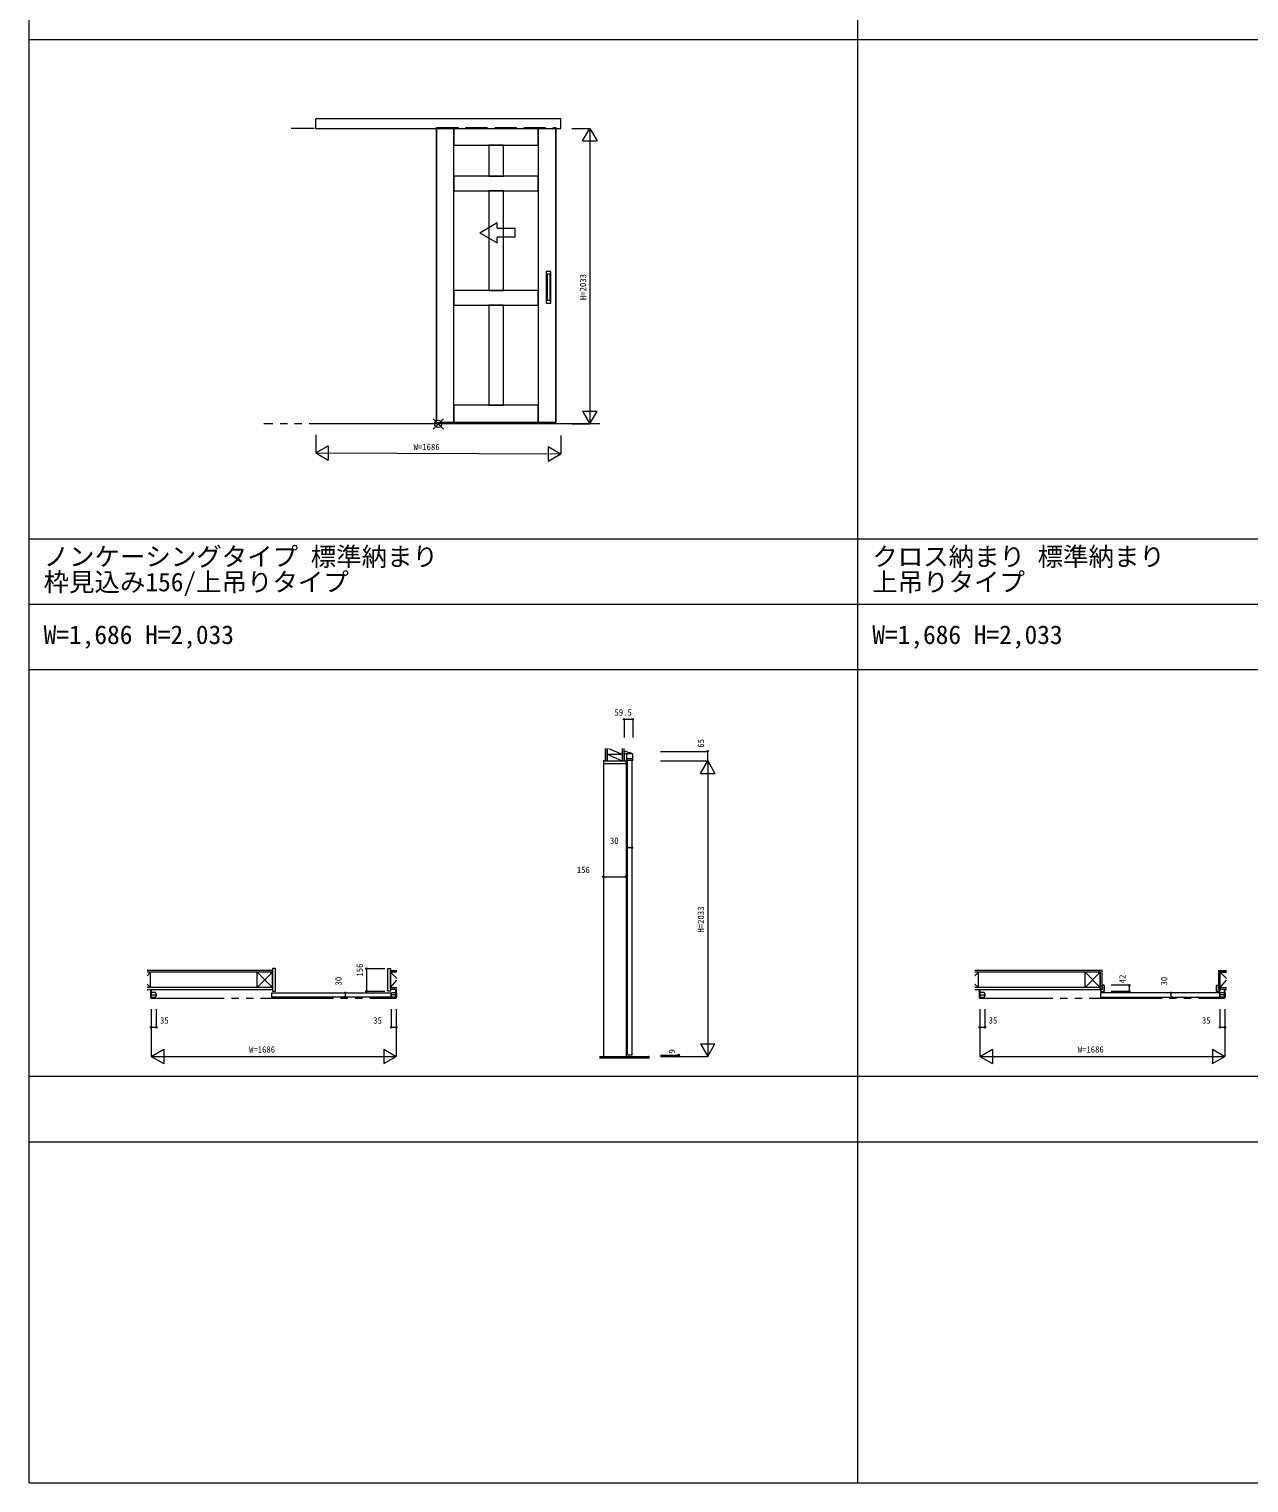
# Model space of a CAD drawing. Units: millimetres, scale not verified. Extents: x -14341 to 14341, y -10000 to 10000.
# Drawn here: x -14341 to -5950, y -10000 to 1 of the extents above; entities that cross this region are included whole.
import ezdxf
from ezdxf.enums import TextEntityAlignment as Align

# ---------------------------------------------------------------- set-up
doc = ezdxf.new("R2010")
doc.units = ezdxf.units.MM
doc.header["$LTSCALE"] = 50
for name, pattern in [('USER1', [13, 10, -1, 1, -1]), ('USER2', [15, 10, -1, 1, -1, 1, -1]), ('USER3', [4, 3, -1])]:
    doc.linetypes.add(name, pattern=pattern)
doc.layers.add('0-0_0', color=7, linetype='Continuous')
for name, color, linetype, lineweight in [('0-1_YKK_F1', 7, 'Continuous', 18), ('0-2_YKK_A1', 4, 'Continuous', 18), ('0-3_YKK_N1', 2, 'Continuous', 18), ('0-4_YKK_B1', 4, 'Continuous', 18), ('0-5_YKK_Z1', 7, 'Continuous', 18), ('0-6_YKK_C1', 4, 'Continuous', 18), ('0-8_YKK_IN', 1, 'Continuous', 18)]:
    doc.layers.add(name, color=color, linetype=linetype, lineweight=lineweight)
doc.styles.add('ＭＳ ゴシック', font='')
doc.styles.get('ＭＳ ゴシック').set_extended_font_data('MS Gothic')

msp = doc.modelspace()

# ---------------------------------------------------------------- linework, layer by layer
at = {"layer": '0-1_YKK_F1'}
for p, q in [((-14340.51, -10000), (-14340.51, 10000)), ((-8640.51, -10000), (-8640.51, 9500)), ((-14340.51, -70), (14159.49, -70)), ((-14340.51, -3505), (14159.49, -3505)), ((-14340.51, -3955), (14159.49, -3955)), ((-14340.51, -4405), (14159.49, -4405)), ((-14340.51, -7202.5), (14159.49, -7202.5)), ((-14340.51, -7652.5), (14159.49, -7652.5)), ((-14340.51, -10000), (14340.51, -10000))]:
    msp.add_line(p, q, dxfattribs=at)
at = {"layer": '0-2_YKK_A1'}
for p, q in [((-12379.45, -681.5), (-12537.7, -681.5)), ((-12379.45, -681.5), (-12537.7, -681.5)), ((-12368.86, -681.5), (-12368.86, -616.5)), ((-12368.86, -681.5), (-12368.86, -616.5)), ((-12368.86, -681.5), (-10682.86, -681.5)), ((-12368.86, -681.5), (-10682.86, -681.5)), ((-11537.86, -676.5), (-11537.86, -2695.5)), ((-11537.86, -676.5), (-11522.86, -676.5)), ((-11537.86, -2705.5), (-11537.86, -676.5)), ((-11417.86, -2705.5), (-11417.86, -676.5)), ((-11417.86, -676.5), (-11417.86, -796.5)), ((-10837.86, -676.5), (-10837.86, -2705.5)), ((-10717.86, -676.5), (-10717.86, -2701.5)), ((-10717.86, -2705.5), (-10717.86, -676.5)), ((-11239.86, -1399.14), (-11119.86, -1329.85)), ((-11239.86, -1399.14), (-11119.86, -1329.85)), ((-11239.86, -1399.14), (-11119.86, -1468.42)), ((-11239.86, -1399.14), (-11119.86, -1468.42)), ((-11119.86, -1369.14), (-11119.86, -1329.85)), ((-11119.86, -1369.14), (-11119.86, -1329.85)), ((-11119.86, -1369.14), (-10999.86, -1369.14)), ((-11119.86, -1369.14), (-10999.86, -1369.14)), ((-10999.86, -1369.14), (-10999.86, -1429.14)), ((-10999.86, -1369.14), (-10999.86, -1429.14)), ((-11119.86, -1468.42), (-11119.86, -1429.14)), ((-10999.86, -1429.14), (-11119.86, -1429.14)), ((-11119.86, -1468.42), (-11119.86, -1429.14)), ((-10999.86, -1429.14), (-11119.86, -1429.14)), ((-10782.86, -1666.5), (-10782.86, -1884.5)), ((-10753.86, -1665.5), (-10781.86, -1665.5)), ((-10777.86, -1686.5), (-10777.86, -1864.5)), ((-10758.86, -1685.5), (-10776.86, -1685.5)), ((-10757.86, -1686.5), (-10757.86, -1864.5)), ((-10752.86, -1666.5), (-10752.86, -1884.5)), ((-10753.86, -1885.5), (-10781.86, -1885.5)), ((-10758.86, -1865.5), (-10776.86, -1865.5)), ((-10717.86, -2714.5), (-12333.86, -2714.5)), ((-10717.86, -2714.5), (-12333.86, -2714.5)), ((-11537.86, -2705.5), (-10732.86, -2705.5)), ((-10732.86, -2705.5), (-11512.86, -2705.5)), ((-10732.86, -2705.5), (-10718.16, -2705.5)), ((-10717.86, -2705.5), (-10732.86, -2705.5))]:
    msp.add_line(p, q, dxfattribs=at)
at = {"layer": '0-2_YKK_A1', "linetype": 'USER3'}
msp.add_line((-11537.86, -676.5), (-10717.86, -676.5), dxfattribs=at)
at = {"layer": '0-2_YKK_A1', "linetype": 'USER2'}
msp.add_line((-10413.71, -2714.5), (-12726.42, -2714.5), dxfattribs=at)
msp.add_line((-10413.71, -2714.5), (-12726.42, -2714.5), dxfattribs=at)
at = {"layer": '0-2_YKK_A1'}
for points in [[(-10682.86, -681.5), (-10682.86, -616.5), (-12368.86, -616.5)], [(-10682.86, -681.5), (-10682.86, -616.5), (-12368.86, -616.5)], [(-11417.86, -796.5), (-10837.86, -796.5), (-10837.86, -676.5)], [(-10837.86, -2705.5), (-10837.86, -2585.5), (-11417.86, -2585.5), (-11417.86, -2705.5)]]:
    msp.add_lwpolyline(points, dxfattribs=at)
for points in [[(-11177.86, -796.5), (-11177.86, -1010.45), (-11077.86, -1010.45), (-11077.86, -796.5)], [(-11417.86, -1110.39), (-10837.86, -1110.5), (-10837.86, -1010.5), (-11417.86, -1010.39)], [(-11177.86, -1110.45), (-11177.86, -1797.95), (-11077.86, -1797.95), (-11077.86, -1110.45)], [(-11417.86, -1897.89), (-10837.86, -1898), (-10837.86, -1798), (-11417.86, -1797.89)], [(-11177.86, -1897.95), (-11177.86, -2585.5), (-11077.86, -2585.5), (-11077.86, -1897.95)]]:
    msp.add_lwpolyline(points, close=True, dxfattribs=at)
for centre, start, end in [((-10781.86, -1666.5), 90, 180), ((-10776.86, -1686.5), 90, 180), ((-10758.86, -1686.5), 0, 90), ((-10753.86, -1666.5), 0, 90), ((-10781.86, -1884.5), 180, 270), ((-10776.86, -1864.5), 180, 270), ((-10758.86, -1864.5), 270, 0), ((-10753.86, -1884.5), 270, 0)]:
    msp.add_arc(centre, 1, start, end, dxfattribs=at)
at = {"layer": '0-3_YKK_N1'}
for p, q in [((-10607.86, -681.5), (-10482.86, -681.5)), ((-10482.86, -681.5), (-10482.86, -2714.5)), ((-10532.86, -768.1), (-10432.86, -768.1)), ((-10532.86, -2627.9), (-10432.86, -2627.9)), ((-10682.86, -2795.5), (-10682.86, -2920.5)), ((-10607.86, -2714.5), (-10482.86, -2714.5)), ((-12368.86, -2914.5), (-12282.26, -2864.5)), ((-12282.26, -2864.5), (-12282.26, -2964.5)), ((-10769.47, -2870.5), (-10682.86, -2920.5)), ((-12368.86, -2914.5), (-12282.26, -2964.5)), ((-10247.34, -4746.63), (-10247.34, -4871.63)), ((-10247.34, -4746.63), (-10187.84, -4746.63)), ((-10187.84, -4746.63), (-10187.84, -4871.63)), ((-9997.51, -4967.5), (-9672.51, -4967.5)), ((-9672.51, -5032.5), (-9672.51, -4967.5)), ((-9997.51, -5032.5), (-9672.51, -5032.5)), ((-9722.51, -5119.1), (-9672.51, -5032.5)), ((-9672.51, -5032.5), (-9622.51, -5119.1)), ((-9672.51, -5032.5), (-9672.51, -7065.5)), ((-9722.51, -5119.1), (-9622.51, -5119.1)), ((-10223.84, -5629.55), (-10193.84, -5629.55)), ((-10390.34, -5829.55), (-10234.34, -5829.55)), ((-12019.58, -6461.8), (-11894.58, -6461.8)), ((-12019.58, -6461.8), (-12019.58, -6617.8)), ((-6773.19, -6576.8), (-6898.19, -6576.8)), ((-6773.19, -6576.8), (-6773.19, -6618.8)), ((-12165.35, -6628.3), (-12165.35, -6658.3)), ((-12019.58, -6617.8), (-11894.58, -6617.8)), ((-6773.19, -6618.8), (-6898.19, -6618.8)), ((-6486.61, -6628.3), (-6486.61, -6658.3)), ((-13500.69, -6740.5), (-13500.69, -7065.5)), ((-13465.69, -6740.5), (-13465.69, -6865.5)), ((-11814.69, -6740.5), (-11814.69, -7065.5)), ((-7800.69, -6740.5), (-7800.69, -7065.5)), ((-7765.69, -6740.5), (-7765.69, -6865.5)), ((-6114.69, -6740.5), (-6114.69, -7065.5)), ((-13500.69, -6865.5), (-13465.69, -6865.5)), ((-7800.69, -6865.5), (-7765.69, -6865.5)), ((-9722.51, -6978.9), (-9622.51, -6978.9)), ((-9722.51, -6978.9), (-9672.51, -7065.5)), ((-9672.51, -7065.5), (-9622.51, -6978.9)), ((-13500.69, -7065.5), (-13414.09, -7015.5)), ((-13500.69, -7065.5), (-13414.09, -7115.5)), ((-13500.69, -7065.5), (-11814.69, -7065.5)), ((-13414.09, -7015.5), (-13414.09, -7115.5)), ((-11901.29, -7015.5), (-11901.29, -7115.5)), ((-11901.29, -7015.5), (-11814.69, -7065.5)), ((-11901.29, -7115.5), (-11814.69, -7065.5)), ((-9997.51, -7065.5), (-9672.51, -7065.5)), ((-7800.69, -7065.5), (-7714.09, -7015.5)), ((-7800.69, -7065.5), (-7714.09, -7115.5)), ((-7800.69, -7065.5), (-6114.69, -7065.5)), ((-7714.09, -7015.5), (-7714.09, -7115.5)), ((-6201.29, -7015.5), (-6201.29, -7115.5)), ((-6201.29, -7015.5), (-6114.69, -7065.5)), ((-6201.29, -7115.5), (-6114.69, -7065.5))]:
    msp.add_line(p, q, dxfattribs=at)
for points in [[(-10532.86, -768.1), (-10482.86, -681.5), (-10432.86, -768.1)], [(-10532.86, -2627.9), (-10482.86, -2714.5), (-10432.86, -2627.9)], [(-12368.86, -2789.5), (-12368.86, -2914.5), (-10682.86, -2920.5)], [(-10769.47, -2870.5), (-10769.47, -2970.5), (-10682.86, -2920.5)], [(-11849.69, -6740.5), (-11849.69, -6865.5), (-11814.69, -6865.5)], [(-6149.69, -6740.5), (-6149.69, -6865.5), (-6114.69, -6865.5)], [(-9997.51, -7056.5), (-9872.51, -7056.5), (-9872.51, -7065.5)]]:
    msp.add_lwpolyline(points, dxfattribs=at)
for centre in [(-10247.34, -4746.63), (-10187.84, -4746.63), (-9672.51, -4967.5), (-10223.84, -5629.55), (-10193.84, -5629.55), (-10390.34, -5829.55), (-10234.34, -5829.55), (-12019.58, -6461.8), (-6773.19, -6576.8), (-12165.35, -6628.3), (-12165.35, -6658.3), (-12019.58, -6617.8), (-6773.19, -6618.8), (-6486.61, -6628.3), (-6486.61, -6658.3), (-13500.69, -6865.5), (-13465.69, -6865.5), (-11849.69, -6865.5), (-11814.69, -6865.5), (-7800.69, -6865.5), (-7765.69, -6865.5), (-6149.69, -6865.5), (-6114.69, -6865.5), (-9872.51, -7056.5), (-9872.51, -7065.5)]:
    msp.add_circle(centre, 5, dxfattribs=at)
at = {"layer": '0-4_YKK_B1'}
for p, q in [((-12645.69, -6615.8), (-12645.69, -6463.8)), ((-11873.69, -6615.8), (-11873.69, -6463.8)), ((-6947.69, -6576.8), (-6959.69, -6576.8)), ((-6945.69, -6584.3), (-6945.69, -6578.8)), ((-6945.69, -6579.3), (-6945.69, -6616.3)), ((-6945.69, -6616.8), (-6945.69, -6589.3)), ((-6173.69, -6584.3), (-6173.69, -6578.8)), ((-6173.69, -6579.3), (-6173.69, -6616.3)), ((-6173.69, -6616.8), (-6173.69, -6589.3)), ((-6171.69, -6576.8), (-6159.69, -6576.8)), ((-13501.69, -6630.3), (-13501.69, -6656.3)), ((-13471.69, -6627.3), (-13498.7, -6627.3)), ((-13498.7, -6659.3), (-13471.69, -6659.3)), ((-13469.69, -6631.3), (-13469.69, -6629.3)), ((-13465.69, -6631.3), (-13469.69, -6631.3)), ((-13469.69, -6657.3), (-13469.69, -6655.3)), ((-11849.69, -6631.3), (-11845.69, -6631.3)), ((-11845.69, -6631.3), (-11845.69, -6629.3)), ((-11845.69, -6657.3), (-11845.69, -6655.3)), ((-11843.69, -6627.3), (-11816.69, -6627.3)), ((-11816.69, -6659.3), (-11843.69, -6659.3)), ((-11813.69, -6630.3), (-11813.69, -6656.3)), ((-7801.69, -6630.3), (-7801.69, -6656.3)), ((-7771.69, -6627.3), (-7798.7, -6627.3)), ((-7798.7, -6659.3), (-7771.69, -6659.3)), ((-7769.69, -6631.3), (-7769.69, -6629.3)), ((-7765.69, -6631.3), (-7769.69, -6631.3)), ((-7769.69, -6657.3), (-7769.69, -6655.3)), ((-6967.69, -6618.8), (-6947.69, -6618.8)), ((-6151.69, -6618.8), (-6171.69, -6618.8)), ((-6149.77, -6631.36), (-6145.77, -6631.36)), ((-6145.77, -6631.36), (-6145.77, -6629.35)), ((-6145.77, -6657.36), (-6145.77, -6655.36)), ((-6143.77, -6627.36), (-6116.77, -6627.36)), ((-6116.77, -6659.36), (-6143.77, -6659.36)), ((-6113.77, -6630.35), (-6113.77, -6656.36))]:
    msp.add_line(p, q, dxfattribs=at)
at = {"layer": '0-4_YKK_B1', "linetype": 'USER1'}
for p, q in [((-13504.69, -6643.3), (-13462.62, -6643.3)), ((-11810.69, -6643.3), (-11852.76, -6643.3)), ((-7804.69, -6643.3), (-7762.62, -6643.3)), ((-6110.77, -6643.36), (-6152.84, -6643.36))]:
    msp.add_line(p, q, dxfattribs=at)
at = {"layer": '0-4_YKK_B1', "linetype": 'USER2'}
for p, q in [((-13503.19, -6665.5), (-13503.19, -6604.8)), ((-13503.19, -6665.5), (-13497.69, -6665.5)), ((-13497.69, -6665.5), (-13497.69, -6604.8)), ((-13497.69, -6664.3), (-11817.69, -6664.3)), ((-11817.69, -6665.5), (-11817.69, -6604.8)), ((-11812.19, -6665.5), (-11817.69, -6665.5)), ((-11812.19, -6665.5), (-11812.19, -6604.8)), ((-7803.19, -6665.5), (-7803.19, -6604.8)), ((-7803.19, -6665.5), (-7797.69, -6665.5)), ((-7797.69, -6665.5), (-7797.69, -6604.8)), ((-7797.69, -6664.3), (-6117.77, -6664.3)), ((-6117.77, -6665.56), (-6117.77, -6604.86)), ((-6112.27, -6665.56), (-6117.77, -6665.56)), ((-6112.27, -6665.56), (-6112.27, -6604.86))]:
    msp.add_line(p, q, dxfattribs=at)
at = {"layer": '0-4_YKK_B1'}
for points in [[(-12647.69, -6461.8), (-12665.69, -6461.8), (-12665.69, -6617.8), (-12647.69, -6617.8)], [(-11871.69, -6461.8), (-11853.69, -6461.8), (-11853.69, -6617.8), (-11871.69, -6617.8)], [(-6959.69, -6576.8), (-6959.69, -6604.8), (-6969.69, -6604.8), (-6969.69, -6616.8)], [(-6159.69, -6576.8), (-6159.69, -6604.8), (-6149.69, -6604.8), (-6149.69, -6616.8)], [(-13469.69, -6655.3), (-13465.69, -6655.3), (-13465.69, -6631.3)], [(-11845.69, -6655.3), (-11849.69, -6655.3), (-11849.69, -6631.3)], [(-7769.69, -6655.3), (-7765.69, -6655.3), (-7765.69, -6631.3)], [(-6145.77, -6655.36), (-6149.77, -6655.36), (-6149.77, -6631.36)]]:
    msp.add_lwpolyline(points, dxfattribs=at)
for points in [[(-12669.69, -6628.3), (-11849.69, -6628.3), (-11849.69, -6658.3), (-12669.69, -6658.3)], [(-6149.69, -6628.3), (-6969.69, -6628.3), (-6969.69, -6658.3), (-6149.69, -6658.3)]]:
    msp.add_lwpolyline(points, close=True, dxfattribs=at)
for centre, radius, start, end in [((-12647.69, -6463.8), 2, 0, 90), ((-11871.69, -6463.8), 2, 90, 180), ((-6947.69, -6578.8), 2, 0.00001, 89.99999), ((-6171.69, -6578.8), 2, 90.00001, 179.99999), ((-13498.7, -6630.29), 2.99, 89.96782, 180.03218), ((-13498.7, -6656.31), 2.99, 179.96782, 270.03218), ((-13471.69, -6629.3), 2, 359.96796, 90.03204), ((-13471.69, -6657.3), 2, 269.96796, 0.03204), ((-12647.69, -6615.8), 2, 270, 0), ((-11871.69, -6615.8), 2, 180, 270), ((-11843.7, -6629.3), 2, 89.96796, 180.03204), ((-11843.7, -6657.3), 2, 179.96796, 270.03204), ((-11816.69, -6630.29), 2.99, 359.96782, 90.03218), ((-11816.69, -6656.31), 2.99, 269.96782, 0.03218), ((-7798.7, -6630.29), 2.99, 89.96782, 180.03218), ((-7798.7, -6656.31), 2.99, 179.96782, 270.03218), ((-7771.69, -6629.3), 2, 359.96796, 90.03204), ((-7771.69, -6657.3), 2, 269.96796, 0.03204), ((-6967.69, -6616.8), 2, 180.00001, 269.99999), ((-6947.69, -6616.8), 2, 270.00001, 359.99999), ((-6171.69, -6616.8), 2, 180.00001, 269.99999), ((-6151.69, -6616.8), 2, 270.00001, 359.99999), ((-6143.77, -6629.35), 2, 89.96796, 180.03204), ((-6143.77, -6657.36), 2, 179.96796, 270.03204), ((-6116.76, -6630.35), 2.99, 359.96782, 90.03218), ((-6116.76, -6656.36), 2.99, 269.96782, 0.03218)]:
    msp.add_arc(centre, radius, start, end, dxfattribs=at)
at = {"layer": '0-5_YKK_Z1'}
for p, q in [((-10377.34, -4946.63), (-10377.34, -5032.5)), ((-10364.84, -4987.5), (-10259.84, -4987.5)), ((-10364.84, -4987.5), (-10259.84, -5032.5)), ((-10355.2, -4946.63), (-10259.84, -4987.5)), ((-10259.84, -4946.63), (-10259.84, -5032.5)), ((-10247.34, -5032.5), (-10247.34, -4946.63)), ((-10376.84, -5032.5), (-10247.84, -5032.5)), ((-12665.69, -6474.8), (-13527.96, -6474.8)), ((-12665.69, -6487.3), (-13527.96, -6487.3)), ((-13504.18, -6487.3), (-13527.96, -6511.08)), ((-13504.18, -6592.3), (-13504.18, -6487.3)), ((-12770.69, -6487.3), (-12665.69, -6592.3)), ((-12770.69, -6592.3), (-12770.69, -6487.3)), ((-12665.69, -6474.8), (-12665.69, -6487.3)), ((-12665.69, -6604.3), (-12665.69, -6475.3)), ((-12665.69, -6592.3), (-12665.69, -6487.3)), ((-11853.69, -6474.8), (-11853.69, -6487.3)), ((-11853.69, -6474.8), (-11810.19, -6474.8)), ((-11853.69, -6604.3), (-11853.69, -6475.3)), ((-11853.49, -6486.6), (-11853.69, -6486.6)), ((-11810.19, -6487.3), (-11853.69, -6487.3)), ((-11853.69, -6592.3), (-11853.69, -6487.3)), ((-11853.69, -6487.3), (-11810.19, -6530.8)), ((-6959.69, -6474.8), (-7834.46, -6474.8)), ((-6972.19, -6487.3), (-7834.46, -6487.3)), ((-7810.68, -6487.3), (-7834.46, -6511.08)), ((-7810.68, -6592.3), (-7810.68, -6487.3)), ((-6972.19, -6487.3), (-7077.19, -6592.3)), ((-7077.19, -6487.3), (-6972.19, -6592.3)), ((-7077.19, -6592.3), (-7077.19, -6487.3)), ((-6987.57, -6487.3), (-6972.19, -6487.3)), ((-6972.19, -6604.3), (-6972.19, -6475.3)), ((-6972.19, -6487.3), (-6972.19, -6604.8)), ((-6959.69, -6604.8), (-6959.69, -6474.8)), ((-6159.69, -6474.8), (-6103.69, -6474.8)), ((-6159.69, -6474.8), (-6159.69, -6604.8)), ((-6147.19, -6474.8), (-6147.19, -6487.3)), ((-6147.19, -6604.8), (-6147.19, -6474.8)), ((-6147.19, -6604.3), (-6147.19, -6475.3)), ((-13504.18, -6592.3), (-13527.96, -6568.52)), ((-12665.69, -6592.3), (-13527.96, -6592.3)), ((-12665.69, -6592.3), (-12665.69, -6604.8)), ((-11853.69, -6592.3), (-11810.19, -6541.82)), ((-11853.69, -6592.3), (-11810.19, -6592.3)), ((-11853.69, -6592.3), (-11853.69, -6604.8)), ((-7810.68, -6592.3), (-7834.46, -6568.52)), ((-6972.19, -6592.3), (-7834.46, -6592.3)), ((-6972.19, -6592.3), (-6987.96, -6592.3)), ((-6972.19, -6592.3), (-6972.19, -6604.8)), ((-6147.19, -6592.3), (-6103.69, -6541.82)), ((-6147.19, -6592.3), (-6103.69, -6592.3)), ((-6147.19, -6592.3), (-6103.69, -6592.3)), ((-6147.19, -6592.3), (-6147.19, -6604.8)), ((-6147.19, -6592.3), (-6103.69, -6592.3)), ((-13527.96, -6604.8), (-12665.69, -6604.8)), ((-11810.19, -6604.8), (-11853.69, -6604.8)), ((-11849.69, -6643.3), (-11850.69, -6643.3)), ((-7834.46, -6604.8), (-6959.69, -6604.8)), ((-6103.69, -6604.8), (-6159.69, -6604.8)), ((-6149.69, -6643.3), (-6150.69, -6643.3)), ((-10416.29, -7065.5), (-10072.51, -7065.5)), ((-10416.29, -7068.5), (-10072.51, -7068.5)), ((-10416.29, -7071.5), (-10072.51, -7071.5)), ((-10416.29, -7074.5), (-10072.51, -7074.5)), ((-10072.51, -7077.5), (-10416.29, -7077.5))]:
    msp.add_line(p, q, dxfattribs=at)
for points in [[(-10364.84, -4946.63), (-10364.84, -5032.5), (-10364.84, -4946.63)], [(-12681.07, -6487.3), (-12665.69, -6487.3), (-12770.69, -6592.3)], [(-6103.69, -6487.3), (-6147.19, -6487.3), (-6103.69, -6487.3)], [(-6103.69, -6487.3), (-6147.19, -6487.3), (-6103.69, -6530.8)]]:
    msp.add_lwpolyline(points, dxfattribs=at)
at = {"layer": '0-6_YKK_C1'}
for p, q in [((-10190.63, -4984.5), (-10247.34, -4984.5)), ((-10187.84, -4985.52), (-10237.34, -4967.5)), ((-10187.84, -5032.5), (-10187.84, -4985.52)), ((-10390.34, -5032.5), (-10390.34, -7065.5)), ((-10385.34, -5032.5), (-10390.34, -5032.5)), ((-10238.84, -5052.5), (-10385.84, -5052.5)), ((-10234.34, -5032.5), (-10234.34, -7065.5)), ((-10228.54, -5017.3), (-10187.84, -5017.3))]:
    msp.add_line(p, q, dxfattribs=at)
for points in [[(-10237.34, -4967.5), (-10247.34, -4967.5), (-10247.34, -5032.5), (-10228.54, -5032.5), (-10228.54, -4984.5)], [(-10387.84, -5050.5), (-10387.84, -5032.5), (-10236.84, -5032.5), (-10236.84, -5050.5)]]:
    msp.add_lwpolyline(points, dxfattribs=at)
msp.add_lwpolyline([(-10223.84, -5027.5), (-10193.84, -5027.5), (-10193.84, -7056.5), (-10223.84, -7056.5)], close=True, dxfattribs=at)
for centre, start, end in [((-10385.84, -5050.5), 180, 270), ((-10238.84, -5050.5), 270, 0)]:
    msp.add_arc(centre, 2, start, end, dxfattribs=at)
at = {"layer": '0-8_YKK_IN'}
for p, q in [((-11561.22, -2749.86), (-11490.51, -2679.14)), ((-11561.22, -2679.14), (-11490.51, -2749.86))]:
    msp.add_line(p, q, dxfattribs=at)
msp.add_circle((-11525.86, -2714.5), 25, dxfattribs=at)

# ---------------------------------------------------------------- texts
at = {"layer": '0-0_0', "style": 'ＭＳ ゴシック'}
for s, p in [('ノンケーシングタイプ 標準納まり', (-14240.51, -3730)), ('クロス納まり 標準納まり', (-8540.51, -3730)), ('枠見込み156/上吊りタイプ', (-14240.51, -3905)), ('上吊りタイプ', (-8540.51, -3905)), ('W=1,686 H=2,033', (-14240.51, -4267.5)), ('W=1,686 H=2,033', (-8540.51, -4267.5))]:
    msp.add_text(s, height=128.3, dxfattribs=at).set_placement(p, align=Align.BOTTOM_LEFT)
at = {"layer": '0-3_YKK_N1', "color": 7, "style": 'ＭＳ ゴシック'}
for s, p in [('H=2033', (-10494.86, -1863)), ('65', (-9684.51, -4941.8)), ('H=2033', (-9684.51, -6214)), ('156', (-12031.58, -6516.96)), ('30', (-12177.35, -6578.16)), ('42', (-6785.19, -6562.56)), ('30', (-6498.61, -6578.16)), ('9', (-9884.51, -7046.2))]:
    msp.add_text(s, height=43.99, rotation=90, dxfattribs=at).set_placement(p, align=Align.BOTTOM_LEFT)
for s, p in [('W=1686', (-11695.86, -2908.5)), ('59.5', (-10313.8, -4734.63)), ('30', (-10344.94, -5617.55)), ('156', (-10573.05, -5817.55)), ('35', (-13440.2, -6853.5)), ('35', (-11973.29, -6853.5)), ('35', (-7740.2, -6853.5)), ('35', (-6273.29, -6853.5)), ('W=1686', (-12827.69, -7053.5)), ('W=1686', (-7127.69, -7053.5))]:
    msp.add_text(s, height=43.99, dxfattribs=at).set_placement(p, align=Align.BOTTOM_LEFT)
at = {"layer": '0-5_YKK_Z1', "style": 'ＭＳ ゴシック'}
msp.add_text('FL', height=6.598, dxfattribs=at).set_placement((-10089.07, -7063.83), align=Align.BOTTOM_LEFT)

doc.saveas('drawing.dxf')
